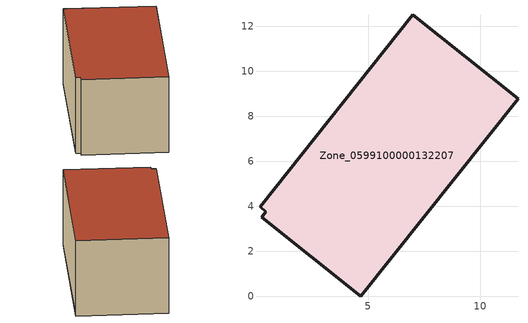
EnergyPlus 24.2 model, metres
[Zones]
Zone_0599100000132207
 floor ground (C_G): 0.28,3.52 0.45,3.75 0.19,3.98 6.99,12.52 11.67,8.78 4.68,0 z0.4
 wall outside (C_F): 11.67,8.78 6.99,12.52 0.19,3.98 0.45,3.75 0.28,3.52 4.68,0 11.67,8.78 z0.4:5.71
 roof outside (C_R): 0.45,3.75 0.28,3.52 4.68,0 11.67,8.78 6.99,12.52 0.19,3.98 z5.71
[BUILDING]
Pand.0599100000132207: North Axis=0; Terrain=City; Loads Convergence Tolerance Value=0.04; Temperature Convergence Tolerance Value=0.4; Solar Distribution=FullExterior; Maximum Number of Warmup Days=25; Minimum Number of Warmup Days=1
[Site:Location]
Rotterdam.The.Hague.AP_ZH_NLD Design_Conditions: Latitude=51.96; Longitude=4.45; Time Zone=1; Elevation=-4.5
[SITE:GROUNDTEMPERATURE:BUILDINGSURFACE]
18, 18, 18, 18, 18, 18, 18, 18, 18, 18, 18, 18
[MATERIAL] Thermal Absorptance=0.9; Solar Absorptance=0.7; Visible Absorptance=0.7
Name | Roughness | Thickness | Conductivity | Density | Specific Heat
G.TI.1975-1991 | MediumSmooth | 0.15 | 0.288461 | 540 | 1210
F.TI.1975-1991 | Rough | 0.3 | 0.230769 | 1920 | 840
R.TI.1975-1991 | MediumRough | 0.2 | 0.153846 | 1500 | 1000
[CONSTRUCTION]
C_G: G.TI.1975-1991
C_F: F.TI.1975-1991
C_R: R.TI.1975-1991
[ZONE]
Zone_0599100000132207: Type=1; Multiplier=1; Ceiling Height=Autocalculate; Volume=Autocalculate; Floor Area=autocalculate; Part of Total Floor Area=Yes
[ZONEINFILTRATION:DESIGNFLOWRATE]
Infil_Zone_0599100000132207: Zone or ZoneList or Space or SpaceList=Zone_0599100000132207; Schedule=AlwaysOn; Design Flow Rate Calculation Method=Flow/Area; Flow Rate per Floor Area=0.003; Constant Term Coefficient=1; Temperature Term Coefficient=0; Velocity Term Coefficient=0; Velocity Squared Term Coefficient=0
[HVACTEMPLATE:ZONE:IDEALLOADSAIRSYSTEM]
Zone_0599100000132207: Maximum Heating Supply Air Temperature=50; Minimum Cooling Supply Air Temperature=13; Maximum Heating Supply Air Humidity Ratio=0.0156; Minimum Cooling Supply Air Humidity Ratio=0.0077; Heating Limit=NoLimit; Cooling Limit=NoLimit; Dehumidification Control Type=ConstantSensibleHeatRatio; Cooling Sensible Heat Ratio=0.7; Dehumidification Setpoint=60; Humidification Control Type=None; Humidification Setpoint=30; Outdoor Air Method=None; Outdoor Air Flow Rate per Person=0.00944; Outdoor Air Flow Rate per Zone Floor Area=0; Outdoor Air Flow Rate per Zone=0; Demand Controlled Ventilation Type=None; Outdoor Air Economizer Type=NoEconomizer; Heat Recovery Type=None; Sensible Heat Recovery Effectiveness=0.7; Latent Heat Recovery Effectiveness=0.65
[ZONECONTROL:THERMOSTAT]
ThermostatControl_Zone_0599100000132207: Zone or ZoneList=Zone_0599100000132207; Control Type Schedule=DualSetpointControlType; Control 1=Thermostat_Zone_0599100000132207; Temperature Difference Between Cutout And Setpoint=0
[THERMOSTATSETPOINT:DUALSETPOINT]
Thermostat_Zone_0599100000132207: Heating Setpoint Temperature Schedule=HeatingSetpoint_Zone_0599100000132207; Cooling Setpoint Temperature Schedule=CoolingSetpoint_Zone_0599100000132207
[SCHEDULE:COMPACT]
HeatingSetpoint_Zone_0599100000132207: Through: 12/31, For: AllDays, Until: 24:00, 21
CoolingSetpoint_Zone_0599100000132207: Through: 12/31, For: AllDays, Until: 24:00, 24
DualSetpointControlType: Through: 12/31, For: AllDays, Until: 24:00, 4
AlwaysOn: Through: 12/31, For: AllDays, Until: 24:00, 1
